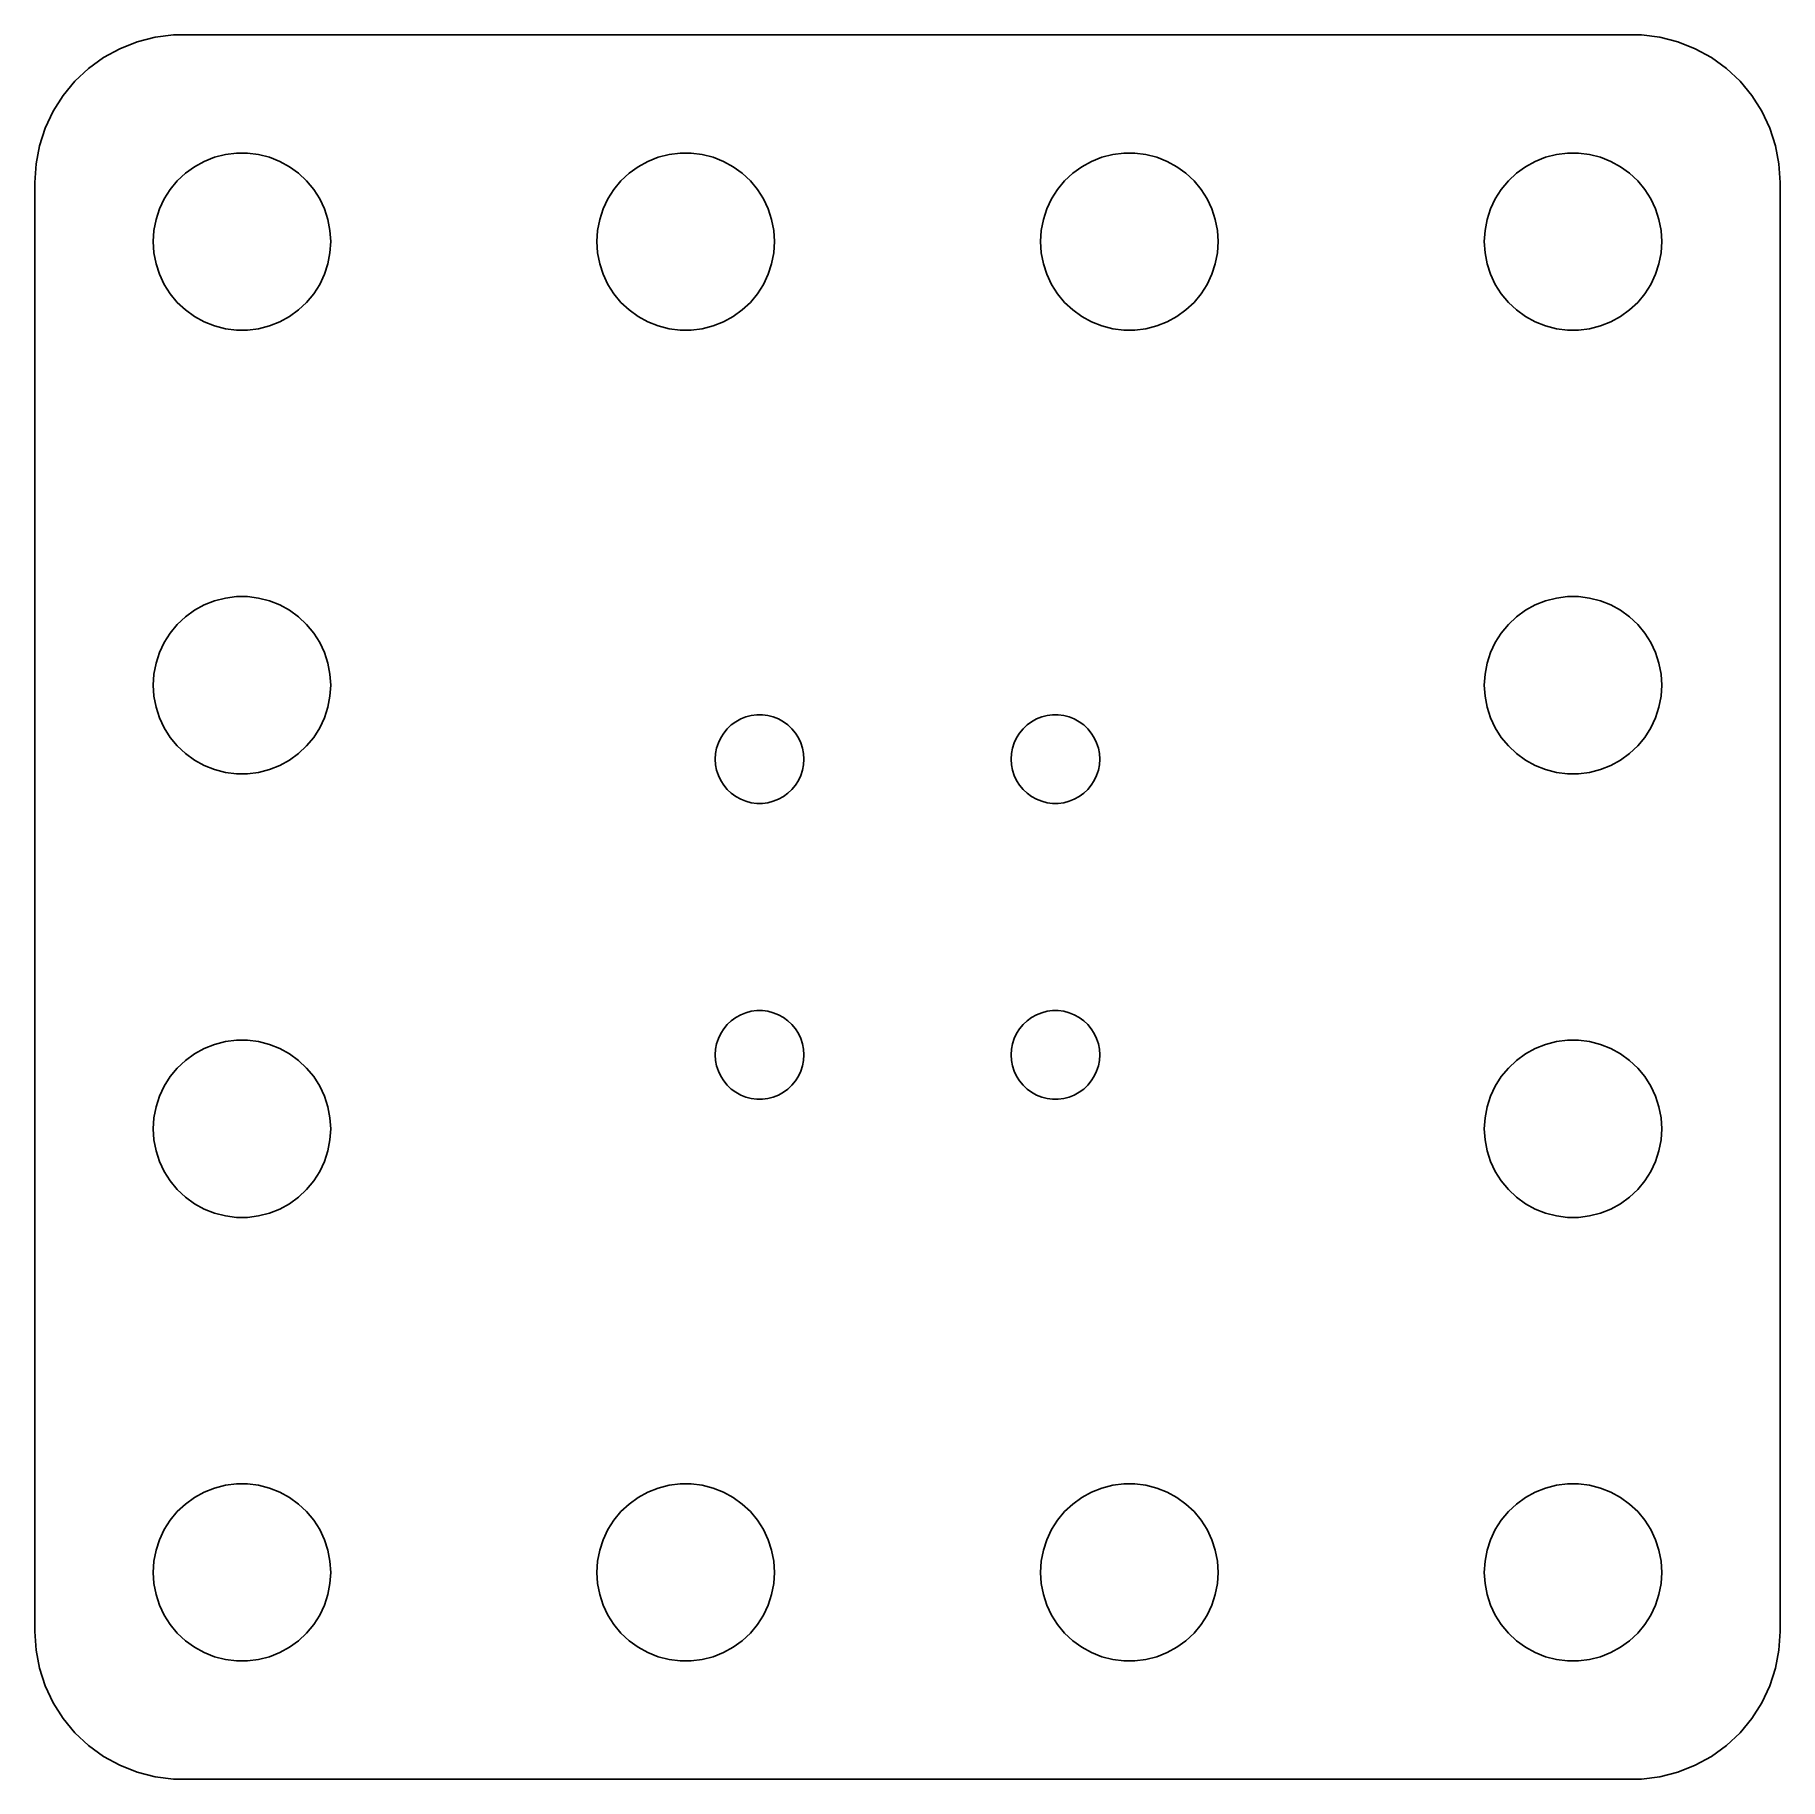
# Model space of a CAD drawing. Header units: metres. Extents: x -29.5 to 29.5, y -29.5 to 29.5.
import ezdxf

# ---------------------------------------------------------------- set-up
doc = ezdxf.new("R2010")
doc.units = ezdxf.units.M

msp = doc.modelspace()

# ---------------------------------------------------------------- linework, layer by layer
for p, q in [((-26.6289, 29.0241), (-27.1791, 28.7216)), ((-26.0451, 29.2553), (-26.6289, 29.0241)), ((-25.4369, 29.4114), (-26.0451, 29.2553)), ((-24.8139, 29.4901), (-25.4369, 29.4114)), ((24.8139, 29.4901), (-24.8139, 29.4901)), ((25.4369, 29.4114), (24.8139, 29.4901)), ((26.0451, 29.2553), (25.4369, 29.4114)), ((26.6289, 29.0241), (26.0451, 29.2553)), ((27.1791, 28.7216), (26.6289, 29.0241)), ((-27.6871, 28.3526), (-28.1448, 27.9227)), ((-27.1791, 28.7216), (-27.6871, 28.3526)), ((27.6871, 28.3526), (27.1791, 28.7216)), ((28.1448, 27.9227), (27.6871, 28.3526)), ((-28.1448, 27.9227), (-28.5451, 27.4389)), ((28.5451, 27.4389), (28.1448, 27.9227)), ((-28.5451, 27.4389), (-28.8815, 26.9088)), ((28.8815, 26.9088), (28.5451, 27.4389)), ((-28.8815, 26.9088), (-29.1489, 26.3406)), ((29.1489, 26.3406), (28.8815, 26.9088)), ((-29.1489, 26.3406), (-29.3429, 25.7434)), ((29.3429, 25.7434), (29.1489, 26.3406)), ((-29.3429, 25.7434), (-29.4606, 25.1267)), ((-23.427, 25.3532), (-23.0621, 25.4469)), ((-23.0621, 25.4469), (-22.6884, 25.4941)), ((-22.6884, 25.4941), (-22.3116, 25.4941)), ((-22.3116, 25.4941), (-21.9379, 25.4469)), ((-21.9379, 25.4469), (-21.5729, 25.3532)), ((-8.42705, 25.3532), (-8.06213, 25.4469)), ((-8.06213, 25.4469), (-7.68837, 25.4941)), ((-7.68837, 25.4941), (-7.31161, 25.4941)), ((-7.31161, 25.4941), (-6.93785, 25.4469)), ((-6.93785, 25.4469), (-6.57294, 25.3532)), ((6.57294, 25.3532), (6.93785, 25.4469)), ((6.93785, 25.4469), (7.31161, 25.4941)), ((7.31161, 25.4941), (7.68837, 25.4941)), ((7.68837, 25.4941), (8.06213, 25.4469)), ((8.06213, 25.4469), (8.42705, 25.3532)), ((21.5729, 25.3532), (21.9379, 25.4469)), ((21.9379, 25.4469), (22.3116, 25.4941)), ((22.3116, 25.4941), (22.6884, 25.4941)), ((22.6884, 25.4941), (23.0621, 25.4469)), ((23.0621, 25.4469), (23.427, 25.3532)), ((29.4606, 25.1267), (29.3429, 25.7434)), ((-29.4606, 25.1267), (-29.5, 24.5)), ((-24.6869, 24.5536), (-24.4123, 24.8115)), ((-24.4123, 24.8115), (-24.1075, 25.033)), ((-24.1075, 25.033), (-23.7773, 25.2145)), ((-23.7773, 25.2145), (-23.427, 25.3532)), ((-21.5729, 25.3532), (-21.2227, 25.2145)), ((-21.2227, 25.2145), (-20.8925, 25.033)), ((-20.8925, 25.033), (-20.5877, 24.8115)), ((-20.5877, 24.8115), (-20.3131, 24.5536)), ((-9.6869, 24.5536), (-9.41226, 24.8115)), ((-9.41226, 24.8115), (-9.10747, 25.033)), ((-9.10747, 25.033), (-8.77733, 25.2145)), ((-8.77733, 25.2145), (-8.42705, 25.3532)), ((-6.57294, 25.3532), (-6.22266, 25.2145)), ((-6.22266, 25.2145), (-5.89252, 25.033)), ((-5.89252, 25.033), (-5.58772, 24.8115)), ((-5.58772, 24.8115), (-5.31308, 24.5536)), ((5.31308, 24.5536), (5.58772, 24.8115)), ((5.58772, 24.8115), (5.89252, 25.033)), ((5.89252, 25.033), (6.22266, 25.2145)), ((6.22266, 25.2145), (6.57294, 25.3532)), ((8.42705, 25.3532), (8.77733, 25.2145)), ((8.77733, 25.2145), (9.10747, 25.033)), ((9.10747, 25.033), (9.41226, 24.8115)), ((9.41226, 24.8115), (9.6869, 24.5536)), ((20.3131, 24.5536), (20.5877, 24.8115)), ((20.5877, 24.8115), (20.8925, 25.033)), ((20.8925, 25.033), (21.2227, 25.2145)), ((21.2227, 25.2145), (21.5729, 25.3532)), ((23.427, 25.3532), (23.7773, 25.2145)), ((23.7773, 25.2145), (24.1075, 25.033)), ((24.1075, 25.033), (24.4123, 24.8115)), ((24.4123, 24.8115), (24.6869, 24.5536)), ((29.5, 24.5), (29.4606, 25.1267)), ((-29.5, 24.5), (-29.5, -24.5)), ((-25.1289, 23.9453), (-24.927, 24.2634)), ((-24.927, 24.2634), (-24.6869, 24.5536)), ((-20.3131, 24.5536), (-20.0729, 24.2634)), ((-20.0729, 24.2634), (-19.8711, 23.9453)), ((-10.1289, 23.9453), (-9.92705, 24.2634)), ((-9.92705, 24.2634), (-9.6869, 24.5536)), ((-5.31308, 24.5536), (-5.07294, 24.2634)), ((-5.07294, 24.2634), (-4.87108, 23.9453)), ((4.87108, 23.9453), (5.07294, 24.2634)), ((5.07294, 24.2634), (5.31308, 24.5536)), ((9.6869, 24.5536), (9.92705, 24.2634)), ((9.92705, 24.2634), (10.1289, 23.9453)), ((19.8711, 23.9453), (20.0729, 24.2634)), ((20.0729, 24.2634), (20.3131, 24.5536)), ((24.6869, 24.5536), (24.927, 24.2634)), ((24.927, 24.2634), (25.1289, 23.9453)), ((29.5, -24.5), (29.5, 24.5)), ((-25.4057, 23.2461), (-25.2893, 23.6044)), ((-25.2893, 23.6044), (-25.1289, 23.9453)), ((-19.8711, 23.9453), (-19.7107, 23.6044)), ((-19.7107, 23.6044), (-19.5942, 23.2461)), ((-10.4057, 23.2461), (-10.2893, 23.6044)), ((-10.2893, 23.6044), (-10.1289, 23.9453)), ((-4.87108, 23.9453), (-4.71066, 23.6044)), ((-4.71066, 23.6044), (-4.59424, 23.2461)), ((4.59424, 23.2461), (4.71066, 23.6044)), ((4.71066, 23.6044), (4.87108, 23.9453)), ((10.1289, 23.9453), (10.2893, 23.6044)), ((10.2893, 23.6044), (10.4057, 23.2461)), ((19.5942, 23.2461), (19.7107, 23.6044)), ((19.7107, 23.6044), (19.8711, 23.9453)), ((25.1289, 23.9453), (25.2893, 23.6044)), ((25.2893, 23.6044), (25.4057, 23.2461)), ((-25.4763, 22.876), (-25.4057, 23.2461)), ((-19.5942, 23.2461), (-19.5237, 22.876)), ((-10.4763, 22.876), (-10.4057, 23.2461)), ((-4.59424, 23.2461), (-4.52365, 22.876)), ((4.52365, 22.876), (4.59424, 23.2461)), ((10.4057, 23.2461), (10.4763, 22.876)), ((19.5237, 22.876), (19.5942, 23.2461)), ((25.4057, 23.2461), (25.4763, 22.876)), ((-25.5, 22.5), (-25.4763, 22.876)), ((-25.4763, 22.124), (-25.5, 22.5)), ((-19.5237, 22.876), (-19.5, 22.5)), ((-19.5, 22.5), (-19.5237, 22.124)), ((-10.5, 22.5), (-10.4763, 22.876)), ((-10.4763, 22.124), (-10.5, 22.5)), ((-4.52365, 22.876), (-4.5, 22.5)), ((-4.5, 22.5), (-4.52365, 22.124)), ((4.5, 22.5), (4.52365, 22.876)), ((4.52365, 22.124), (4.5, 22.5)), ((10.4763, 22.876), (10.5, 22.5)), ((10.5, 22.5), (10.4763, 22.124)), ((19.5, 22.5), (19.5237, 22.876)), ((19.5237, 22.124), (19.5, 22.5)), ((25.4763, 22.876), (25.5, 22.5)), ((25.5, 22.5), (25.4763, 22.124)), ((-25.4057, 21.7539), (-25.4763, 22.124)), ((-19.5237, 22.124), (-19.5942, 21.7539)), ((-10.4057, 21.7539), (-10.4763, 22.124)), ((-4.52365, 22.124), (-4.59424, 21.7539)), ((4.59424, 21.7539), (4.52365, 22.124)), ((10.4763, 22.124), (10.4057, 21.7539)), ((19.5942, 21.7539), (19.5237, 22.124)), ((25.4763, 22.124), (25.4057, 21.7539)), ((-25.2893, 21.3956), (-25.4057, 21.7539)), ((-25.1289, 21.0547), (-25.2893, 21.3956)), ((-19.7107, 21.3956), (-19.8711, 21.0547)), ((-19.5942, 21.7539), (-19.7107, 21.3956)), ((-10.2893, 21.3956), (-10.4057, 21.7539)), ((-10.1289, 21.0547), (-10.2893, 21.3956)), ((-4.71066, 21.3956), (-4.87108, 21.0547)), ((-4.59424, 21.7539), (-4.71066, 21.3956)), ((4.71066, 21.3956), (4.59424, 21.7539)), ((4.87108, 21.0547), (4.71066, 21.3956)), ((10.2893, 21.3956), (10.1289, 21.0547)), ((10.4057, 21.7539), (10.2893, 21.3956)), ((19.7107, 21.3956), (19.5942, 21.7539)), ((19.8711, 21.0547), (19.7107, 21.3956)), ((25.2893, 21.3956), (25.1289, 21.0547)), ((25.4057, 21.7539), (25.2893, 21.3956)), ((-24.927, 20.7366), (-25.1289, 21.0547)), ((-24.6869, 20.4464), (-24.927, 20.7366)), ((-20.0729, 20.7366), (-20.3131, 20.4464)), ((-19.8711, 21.0547), (-20.0729, 20.7366)), ((-9.92705, 20.7366), (-10.1289, 21.0547)), ((-9.6869, 20.4464), (-9.92705, 20.7366)), ((-5.07294, 20.7366), (-5.31308, 20.4464)), ((-4.87108, 21.0547), (-5.07294, 20.7366)), ((5.07294, 20.7366), (4.87108, 21.0547)), ((5.31308, 20.4464), (5.07294, 20.7366)), ((9.92705, 20.7366), (9.6869, 20.4464)), ((10.1289, 21.0547), (9.92705, 20.7366)), ((20.0729, 20.7366), (19.8711, 21.0547)), ((20.3131, 20.4464), (20.0729, 20.7366)), ((24.927, 20.7366), (24.6869, 20.4464)), ((25.1289, 21.0547), (24.927, 20.7366)), ((-24.4123, 20.1884), (-24.6869, 20.4464)), ((-24.1075, 19.967), (-24.4123, 20.1884)), ((-20.5877, 20.1884), (-20.8925, 19.967)), ((-20.3131, 20.4464), (-20.5877, 20.1884)), ((-9.41226, 20.1884), (-9.6869, 20.4464)), ((-9.10747, 19.967), (-9.41226, 20.1884)), ((-5.58772, 20.1884), (-5.89252, 19.967)), ((-5.31308, 20.4464), (-5.58772, 20.1884)), ((5.58772, 20.1884), (5.31308, 20.4464)), ((5.89252, 19.967), (5.58772, 20.1884)), ((9.41226, 20.1884), (9.10747, 19.967)), ((9.6869, 20.4464), (9.41226, 20.1884)), ((20.5877, 20.1884), (20.3131, 20.4464)), ((20.8925, 19.967), (20.5877, 20.1884)), ((24.4123, 20.1884), (24.1075, 19.967)), ((24.6869, 20.4464), (24.4123, 20.1884)), ((-23.7773, 19.7855), (-24.1075, 19.967)), ((-23.427, 19.6468), (-23.7773, 19.7855)), ((-23.0621, 19.5531), (-23.427, 19.6468)), ((-22.6884, 19.5059), (-23.0621, 19.5531)), ((-22.3116, 19.5059), (-22.6884, 19.5059)), ((-21.9379, 19.5531), (-22.3116, 19.5059)), ((-21.5729, 19.6468), (-21.9379, 19.5531)), ((-21.2227, 19.7855), (-21.5729, 19.6468)), ((-20.8925, 19.967), (-21.2227, 19.7855)), ((-8.77733, 19.7855), (-9.10747, 19.967)), ((-8.42705, 19.6468), (-8.77733, 19.7855)), ((-8.06213, 19.5531), (-8.42705, 19.6468)), ((-7.68837, 19.5059), (-8.06213, 19.5531)), ((-7.31161, 19.5059), (-7.68837, 19.5059)), ((-6.93785, 19.5531), (-7.31161, 19.5059)), ((-6.57294, 19.6468), (-6.93785, 19.5531)), ((-6.22266, 19.7855), (-6.57294, 19.6468)), ((-5.89252, 19.967), (-6.22266, 19.7855)), ((6.22266, 19.7855), (5.89252, 19.967)), ((6.57294, 19.6468), (6.22266, 19.7855)), ((6.93785, 19.5531), (6.57294, 19.6468)), ((7.31161, 19.5059), (6.93785, 19.5531)), ((7.68837, 19.5059), (7.31161, 19.5059)), ((8.06213, 19.5531), (7.68837, 19.5059)), ((8.42705, 19.6468), (8.06213, 19.5531)), ((8.77733, 19.7855), (8.42705, 19.6468)), ((9.10747, 19.967), (8.77733, 19.7855)), ((21.2227, 19.7855), (20.8925, 19.967)), ((21.5729, 19.6468), (21.2227, 19.7855)), ((21.9379, 19.5531), (21.5729, 19.6468)), ((22.3116, 19.5059), (21.9379, 19.5531)), ((22.6884, 19.5059), (22.3116, 19.5059)), ((23.0621, 19.5531), (22.6884, 19.5059)), ((23.427, 19.6468), (23.0621, 19.5531)), ((23.7773, 19.7855), (23.427, 19.6468)), ((24.1075, 19.967), (23.7773, 19.7855)), ((-24.4123, 9.81154), (-24.1075, 10.033)), ((-24.1075, 10.033), (-23.7773, 10.2145)), ((-23.7773, 10.2145), (-23.427, 10.3532)), ((-23.427, 10.3532), (-23.0621, 10.4469)), ((-23.0621, 10.4469), (-22.6884, 10.4941)), ((-22.6884, 10.4941), (-22.3116, 10.4941)), ((-22.3116, 10.4941), (-21.9379, 10.4469)), ((-21.9379, 10.4469), (-21.5729, 10.3532)), ((-21.5729, 10.3532), (-21.2227, 10.2145)), ((-21.2227, 10.2145), (-20.8925, 10.033)), ((-20.8925, 10.033), (-20.5877, 9.81154)), ((20.5877, 9.81154), (20.8925, 10.033)), ((20.8925, 10.033), (21.2227, 10.2145)), ((21.2227, 10.2145), (21.5729, 10.3532)), ((21.5729, 10.3532), (21.9379, 10.4469)), ((21.9379, 10.4469), (22.3116, 10.4941)), ((22.3116, 10.4941), (22.6884, 10.4941)), ((22.6884, 10.4941), (23.0621, 10.4469)), ((23.0621, 10.4469), (23.427, 10.3532)), ((23.427, 10.3532), (23.7773, 10.2145)), ((23.7773, 10.2145), (24.1075, 10.033)), ((24.1075, 10.033), (24.4123, 9.81154)), ((-24.927, 9.26335), (-24.6869, 9.55363)), ((-24.6869, 9.55363), (-24.4123, 9.81154)), ((-20.5877, 9.81154), (-20.3131, 9.55363)), ((-20.3131, 9.55363), (-20.0729, 9.26335)), ((20.0729, 9.26335), (20.3131, 9.55363)), ((20.3131, 9.55363), (20.5877, 9.81154)), ((24.4123, 9.81154), (24.6869, 9.55363)), ((24.6869, 9.55363), (24.927, 9.26335)), ((-25.2893, 8.60437), (-25.1289, 8.94525)), ((-25.1289, 8.94525), (-24.927, 9.26335)), ((-20.0729, 9.26335), (-19.8711, 8.94525)), ((-19.8711, 8.94525), (-19.7107, 8.60437)), ((19.7107, 8.60437), (19.8711, 8.94525)), ((19.8711, 8.94525), (20.0729, 9.26335)), ((24.927, 9.26335), (25.1289, 8.94525)), ((25.1289, 8.94525), (25.2893, 8.60437)), ((-25.4057, 8.24606), (-25.2893, 8.60437)), ((-19.7107, 8.60437), (-19.5942, 8.24606)), ((19.5942, 8.24606), (19.7107, 8.60437)), ((25.2893, 8.60437), (25.4057, 8.24606)), ((-25.5, 7.5), (-25.4763, 7.87599)), ((-25.4763, 7.87599), (-25.4057, 8.24606)), ((-19.5942, 8.24606), (-19.5237, 7.87599)), ((-19.5237, 7.87599), (-19.5, 7.5)), ((19.5, 7.5), (19.5237, 7.87599)), ((19.5237, 7.87599), (19.5942, 8.24606)), ((25.4057, 8.24606), (25.4763, 7.87599)), ((25.4763, 7.87599), (25.5, 7.5)), ((-25.4763, 7.12399), (-25.5, 7.5)), ((-25.4057, 6.75392), (-25.4763, 7.12399)), ((-19.5237, 7.12399), (-19.5942, 6.75392)), ((-19.5, 7.5), (-19.5237, 7.12399)), ((19.5237, 7.12399), (19.5, 7.5)), ((19.5942, 6.75392), (19.5237, 7.12399)), ((25.4763, 7.12399), (25.4057, 6.75392)), ((25.5, 7.5), (25.4763, 7.12399)), ((-25.2893, 6.39561), (-25.4057, 6.75392)), ((-19.5942, 6.75392), (-19.7107, 6.39561)), ((-5.28107, 6.47342), (-5.09418, 6.49704)), ((-5.09418, 6.49704), (-4.90581, 6.49704)), ((-4.90581, 6.49704), (-4.71892, 6.47342)), ((4.71892, 6.47342), (4.90581, 6.49704)), ((4.90581, 6.49704), (5.09418, 6.49704)), ((5.09418, 6.49704), (5.28107, 6.47342)), ((19.7107, 6.39561), (19.5942, 6.75392)), ((25.4057, 6.75392), (25.2893, 6.39561)), ((-25.1289, 6.05473), (-25.2893, 6.39561)), ((-24.927, 5.73663), (-25.1289, 6.05473)), ((-19.8711, 6.05473), (-20.0729, 5.73663)), ((-19.7107, 6.39561), (-19.8711, 6.05473)), ((-6.21352, 5.88167), (-6.09344, 6.02681)), ((-6.09344, 6.02681), (-5.95613, 6.15576)), ((-5.95613, 6.15576), (-5.80373, 6.26648)), ((-5.80373, 6.26648), (-5.63866, 6.35724)), ((-5.63866, 6.35724), (-5.46352, 6.42657)), ((-5.46352, 6.42657), (-5.28107, 6.47342)), ((-4.71892, 6.47342), (-4.53647, 6.42657)), ((-4.53647, 6.42657), (-4.36133, 6.35724)), ((-4.36133, 6.35724), (-4.19626, 6.26648)), ((-4.19626, 6.26648), (-4.04385, 6.15576)), ((-4.04385, 6.15576), (-3.90654, 6.02681)), ((-3.90654, 6.02681), (-3.78647, 5.88167)), ((3.78647, 5.88167), (3.90654, 6.02681)), ((3.90654, 6.02681), (4.04385, 6.15576)), ((4.04385, 6.15576), (4.19626, 6.26648)), ((4.19626, 6.26648), (4.36133, 6.35724)), ((4.36133, 6.35724), (4.53647, 6.42657)), ((4.53647, 6.42657), (4.71892, 6.47342)), ((5.28107, 6.47342), (5.46352, 6.42657)), ((5.46352, 6.42657), (5.63866, 6.35724)), ((5.63866, 6.35724), (5.80373, 6.26648)), ((5.80373, 6.26648), (5.95613, 6.15576)), ((5.95613, 6.15576), (6.09344, 6.02681)), ((6.09344, 6.02681), (6.21352, 5.88167)), ((19.8711, 6.05473), (19.7107, 6.39561)), ((20.0729, 5.73663), (19.8711, 6.05473)), ((25.1289, 6.05473), (24.927, 5.73663)), ((25.2893, 6.39561), (25.1289, 6.05473)), ((-24.6869, 5.44635), (-24.927, 5.73663)), ((-24.4123, 5.18845), (-24.6869, 5.44635)), ((-20.3131, 5.44635), (-20.5877, 5.18845)), ((-20.0729, 5.73663), (-20.3131, 5.44635)), ((-6.48816, 5.18799), (-6.45287, 5.37303)), ((-6.45287, 5.37303), (-6.39465, 5.55219)), ((-6.39465, 5.55219), (-6.31445, 5.72263)), ((-6.31445, 5.72263), (-6.21352, 5.88167)), ((-3.78647, 5.88167), (-3.68553, 5.72263)), ((-3.68553, 5.72263), (-3.60533, 5.55219)), ((-3.60533, 5.55219), (-3.54712, 5.37303)), ((-3.54712, 5.37303), (-3.51183, 5.18799)), ((3.51183, 5.18799), (3.54712, 5.37303)), ((3.54712, 5.37303), (3.60533, 5.55219)), ((3.60533, 5.55219), (3.68553, 5.72263)), ((3.68553, 5.72263), (3.78647, 5.88167)), ((6.21352, 5.88167), (6.31445, 5.72263)), ((6.31445, 5.72263), (6.39465, 5.55219)), ((6.39465, 5.55219), (6.45287, 5.37303)), ((6.45287, 5.37303), (6.48816, 5.18799)), ((20.3131, 5.44635), (20.0729, 5.73663)), ((20.5877, 5.18845), (20.3131, 5.44635)), ((24.6869, 5.44635), (24.4123, 5.18845)), ((24.927, 5.73663), (24.6869, 5.44635)), ((-24.1075, 4.96701), (-24.4123, 5.18845)), ((-23.7773, 4.78551), (-24.1075, 4.96701)), ((-23.427, 4.64682), (-23.7773, 4.78551)), ((-21.2227, 4.78551), (-21.5729, 4.64682)), ((-20.8925, 4.96701), (-21.2227, 4.78551)), ((-20.5877, 5.18845), (-20.8925, 4.96701)), ((-6.5, 5), (-6.48816, 5.18799)), ((-6.48816, 4.812), (-6.5, 5)), ((-6.45287, 4.62695), (-6.48816, 4.812)), ((-3.51183, 4.812), (-3.54712, 4.62695)), ((-3.51183, 5.18799), (-3.5, 5)), ((-3.5, 5), (-3.51183, 4.812)), ((3.5, 5), (3.51183, 5.18799)), ((3.51183, 4.812), (3.5, 5)), ((3.54712, 4.62695), (3.51183, 4.812)), ((6.48816, 4.812), (6.45287, 4.62695)), ((6.48816, 5.18799), (6.5, 5)), ((6.5, 5), (6.48816, 4.812)), ((20.8925, 4.96701), (20.5877, 5.18845)), ((21.2227, 4.78551), (20.8925, 4.96701)), ((21.5729, 4.64682), (21.2227, 4.78551)), ((23.7773, 4.78551), (23.427, 4.64682)), ((24.1075, 4.96701), (23.7773, 4.78551)), ((24.4123, 5.18845), (24.1075, 4.96701)), ((-23.0621, 4.55313), (-23.427, 4.64682)), ((-22.6884, 4.50591), (-23.0621, 4.55313)), ((-22.3116, 4.50591), (-22.6884, 4.50591)), ((-21.9379, 4.55313), (-22.3116, 4.50591)), ((-21.5729, 4.64682), (-21.9379, 4.55313)), ((-6.39465, 4.4478), (-6.45287, 4.62695)), ((-6.31445, 4.27736), (-6.39465, 4.4478)), ((-6.21352, 4.11832), (-6.31445, 4.27736)), ((-3.68553, 4.27736), (-3.78647, 4.11832)), ((-3.60533, 4.4478), (-3.68553, 4.27736)), ((-3.54712, 4.62695), (-3.60533, 4.4478)), ((3.60533, 4.4478), (3.54712, 4.62695)), ((3.68553, 4.27736), (3.60533, 4.4478)), ((3.78647, 4.11832), (3.68553, 4.27736)), ((6.31445, 4.27736), (6.21352, 4.11832)), ((6.39465, 4.4478), (6.31445, 4.27736)), ((6.45287, 4.62695), (6.39465, 4.4478)), ((21.9379, 4.55313), (21.5729, 4.64682)), ((22.3116, 4.50591), (21.9379, 4.55313)), ((22.6884, 4.50591), (22.3116, 4.50591)), ((23.0621, 4.55313), (22.6884, 4.50591)), ((23.427, 4.64682), (23.0621, 4.55313)), ((-6.09344, 3.97318), (-6.21352, 4.11832)), ((-5.95613, 3.84422), (-6.09344, 3.97318)), ((-5.80373, 3.73351), (-5.95613, 3.84422)), ((-5.63866, 3.64275), (-5.80373, 3.73351)), ((-5.46352, 3.57341), (-5.63866, 3.64275)), ((-5.28107, 3.52657), (-5.46352, 3.57341)), ((-4.53647, 3.57341), (-4.71892, 3.52657)), ((-4.36133, 3.64275), (-4.53647, 3.57341)), ((-4.19626, 3.73351), (-4.36133, 3.64275)), ((-4.04385, 3.84422), (-4.19626, 3.73351)), ((-3.90654, 3.97318), (-4.04385, 3.84422)), ((-3.78647, 4.11832), (-3.90654, 3.97318)), ((3.90654, 3.97318), (3.78647, 4.11832)), ((4.04385, 3.84422), (3.90654, 3.97318)), ((4.19626, 3.73351), (4.04385, 3.84422)), ((4.36133, 3.64275), (4.19626, 3.73351)), ((4.53647, 3.57341), (4.36133, 3.64275)), ((4.71892, 3.52657), (4.53647, 3.57341)), ((5.46352, 3.57341), (5.28107, 3.52657)), ((5.63866, 3.64275), (5.46352, 3.57341)), ((5.80373, 3.73351), (5.63866, 3.64275)), ((5.95613, 3.84422), (5.80373, 3.73351)), ((6.09344, 3.97318), (5.95613, 3.84422)), ((6.21352, 4.11832), (6.09344, 3.97318)), ((-5.09418, 3.50294), (-5.28107, 3.52657)), ((-4.90581, 3.50294), (-5.09418, 3.50294)), ((-4.71892, 3.52657), (-4.90581, 3.50294)), ((4.90581, 3.50294), (4.71892, 3.52657)), ((5.09418, 3.50294), (4.90581, 3.50294)), ((5.28107, 3.52657), (5.09418, 3.50294)), ((-5.46352, -3.57341), (-5.28107, -3.52657)), ((-5.28107, -3.52657), (-5.09418, -3.50294)), ((-5.09418, -3.50294), (-4.90581, -3.50294)), ((-4.90581, -3.50294), (-4.71892, -3.52657)), ((-4.71892, -3.52657), (-4.53647, -3.57341)), ((4.53647, -3.57341), (4.71892, -3.52657)), ((4.71892, -3.52657), (4.90581, -3.50294)), ((4.90581, -3.50294), (5.09418, -3.50294)), ((5.09418, -3.50294), (5.28107, -3.52657)), ((5.28107, -3.52657), (5.46352, -3.57341)), ((-6.31445, -4.27736), (-6.21352, -4.11832)), ((-6.21352, -4.11832), (-6.09344, -3.97318)), ((-6.09344, -3.97318), (-5.95613, -3.84422)), ((-5.95613, -3.84422), (-5.80373, -3.73351)), ((-5.80373, -3.73351), (-5.63866, -3.64275)), ((-5.63866, -3.64275), (-5.46352, -3.57341)), ((-4.53647, -3.57341), (-4.36133, -3.64275)), ((-4.36133, -3.64275), (-4.19626, -3.73351)), ((-4.19626, -3.73351), (-4.04385, -3.84422)), ((-4.04385, -3.84422), (-3.90654, -3.97318)), ((-3.90654, -3.97318), (-3.78647, -4.11832)), ((-3.78647, -4.11832), (-3.68553, -4.27736)), ((3.68553, -4.27736), (3.78647, -4.11832)), ((3.78647, -4.11832), (3.90654, -3.97318)), ((3.90654, -3.97318), (4.04385, -3.84422)), ((4.04385, -3.84422), (4.19626, -3.73351)), ((4.19626, -3.73351), (4.36133, -3.64275)), ((4.36133, -3.64275), (4.53647, -3.57341)), ((5.46352, -3.57341), (5.63866, -3.64275)), ((5.63866, -3.64275), (5.80373, -3.73351)), ((5.80373, -3.73351), (5.95613, -3.84422)), ((5.95613, -3.84422), (6.09344, -3.97318)), ((6.09344, -3.97318), (6.21352, -4.11832)), ((6.21352, -4.11832), (6.31445, -4.27736)), ((-23.7773, -4.78551), (-23.427, -4.64682)), ((-23.427, -4.64682), (-23.0621, -4.55313)), ((-23.0621, -4.55313), (-22.6884, -4.50591)), ((-22.6884, -4.50591), (-22.3116, -4.50591)), ((-22.3116, -4.50591), (-21.9379, -4.55313)), ((-21.9379, -4.55313), (-21.5729, -4.64682)), ((-21.5729, -4.64682), (-21.2227, -4.78551)), ((-6.48816, -4.812), (-6.45287, -4.62695)), ((-6.45287, -4.62695), (-6.39465, -4.4478)), ((-6.39465, -4.4478), (-6.31445, -4.27736)), ((-3.68553, -4.27736), (-3.60533, -4.4478)), ((-3.60533, -4.4478), (-3.54712, -4.62695)), ((-3.54712, -4.62695), (-3.51183, -4.812)), ((3.51183, -4.812), (3.54712, -4.62695)), ((3.54712, -4.62695), (3.60533, -4.4478)), ((3.60533, -4.4478), (3.68553, -4.27736)), ((6.31445, -4.27736), (6.39465, -4.4478)), ((6.39465, -4.4478), (6.45287, -4.62695)), ((6.45287, -4.62695), (6.48816, -4.812)), ((21.2227, -4.78551), (21.5729, -4.64682)), ((21.5729, -4.64682), (21.9379, -4.55313)), ((21.9379, -4.55313), (22.3116, -4.50591)), ((22.3116, -4.50591), (22.6884, -4.50591)), ((22.6884, -4.50591), (23.0621, -4.55313)), ((23.0621, -4.55313), (23.427, -4.64682)), ((23.427, -4.64682), (23.7773, -4.78551)), ((-24.6869, -5.44635), (-24.4123, -5.18845)), ((-24.4123, -5.18845), (-24.1075, -4.96701)), ((-24.1075, -4.96701), (-23.7773, -4.78551)), ((-21.2227, -4.78551), (-20.8925, -4.96701)), ((-20.8925, -4.96701), (-20.5877, -5.18845)), ((-20.5877, -5.18845), (-20.3131, -5.44635)), ((-6.5, -5), (-6.48816, -4.812)), ((-6.48816, -5.18799), (-6.5, -5)), ((-6.45287, -5.37303), (-6.48816, -5.18799)), ((-3.51183, -5.18799), (-3.54712, -5.37303)), ((-3.51183, -4.812), (-3.5, -5)), ((-3.5, -5), (-3.51183, -5.18799)), ((3.5, -5), (3.51183, -4.812)), ((3.51183, -5.18799), (3.5, -5)), ((3.54712, -5.37303), (3.51183, -5.18799)), ((6.48816, -5.18799), (6.45287, -5.37303)), ((6.48816, -4.812), (6.5, -5)), ((6.5, -5), (6.48816, -5.18799)), ((20.3131, -5.44635), (20.5877, -5.18845)), ((20.5877, -5.18845), (20.8925, -4.96701)), ((20.8925, -4.96701), (21.2227, -4.78551)), ((23.7773, -4.78551), (24.1075, -4.96701)), ((24.1075, -4.96701), (24.4123, -5.18845)), ((24.4123, -5.18845), (24.6869, -5.44635)), ((-25.1289, -6.05473), (-24.927, -5.73663)), ((-24.927, -5.73663), (-24.6869, -5.44635)), ((-20.3131, -5.44635), (-20.0729, -5.73663)), ((-20.0729, -5.73663), (-19.8711, -6.05473)), ((-6.39465, -5.55219), (-6.45287, -5.37303)), ((-6.31445, -5.72263), (-6.39465, -5.55219)), ((-6.21352, -5.88167), (-6.31445, -5.72263)), ((-6.09344, -6.02681), (-6.21352, -5.88167)), ((-3.78647, -5.88167), (-3.90654, -6.02681)), ((-3.68553, -5.72263), (-3.78647, -5.88167)), ((-3.60533, -5.55219), (-3.68553, -5.72263)), ((-3.54712, -5.37303), (-3.60533, -5.55219)), ((3.60533, -5.55219), (3.54712, -5.37303)), ((3.68553, -5.72263), (3.60533, -5.55219)), ((3.78647, -5.88167), (3.68553, -5.72263)), ((3.90654, -6.02681), (3.78647, -5.88167)), ((6.21352, -5.88167), (6.09344, -6.02681)), ((6.31445, -5.72263), (6.21352, -5.88167)), ((6.39465, -5.55219), (6.31445, -5.72263)), ((6.45287, -5.37303), (6.39465, -5.55219)), ((19.8711, -6.05473), (20.0729, -5.73663)), ((20.0729, -5.73663), (20.3131, -5.44635)), ((24.6869, -5.44635), (24.927, -5.73663)), ((24.927, -5.73663), (25.1289, -6.05473)), ((-25.4057, -6.75392), (-25.2893, -6.39561)), ((-25.2893, -6.39561), (-25.1289, -6.05473)), ((-19.8711, -6.05473), (-19.7107, -6.39561)), ((-19.7107, -6.39561), (-19.5942, -6.75392)), ((-5.95613, -6.15576), (-6.09344, -6.02681)), ((-5.80373, -6.26648), (-5.95613, -6.15576)), ((-5.63866, -6.35724), (-5.80373, -6.26648)), ((-5.46352, -6.42657), (-5.63866, -6.35724)), ((-5.28107, -6.47342), (-5.46352, -6.42657)), ((-5.09418, -6.49704), (-5.28107, -6.47342)), ((-4.71892, -6.47342), (-4.90581, -6.49704)), ((-4.53647, -6.42657), (-4.71892, -6.47342)), ((-4.36133, -6.35724), (-4.53647, -6.42657)), ((-4.19626, -6.26648), (-4.36133, -6.35724)), ((-4.04385, -6.15576), (-4.19626, -6.26648)), ((-3.90654, -6.02681), (-4.04385, -6.15576)), ((4.04385, -6.15576), (3.90654, -6.02681)), ((4.19626, -6.26648), (4.04385, -6.15576)), ((4.36133, -6.35724), (4.19626, -6.26648)), ((4.53647, -6.42657), (4.36133, -6.35724)), ((4.71892, -6.47342), (4.53647, -6.42657)), ((4.90581, -6.49704), (4.71892, -6.47342)), ((5.28107, -6.47342), (5.09418, -6.49704)), ((5.46352, -6.42657), (5.28107, -6.47342)), ((5.63866, -6.35724), (5.46352, -6.42657)), ((5.80373, -6.26648), (5.63866, -6.35724)), ((5.95613, -6.15576), (5.80373, -6.26648)), ((6.09344, -6.02681), (5.95613, -6.15576)), ((19.5942, -6.75392), (19.7107, -6.39561)), ((19.7107, -6.39561), (19.8711, -6.05473)), ((25.1289, -6.05473), (25.2893, -6.39561)), ((25.2893, -6.39561), (25.4057, -6.75392)), ((-25.4763, -7.12399), (-25.4057, -6.75392)), ((-19.5942, -6.75392), (-19.5237, -7.12399)), ((-4.90581, -6.49704), (-5.09418, -6.49704)), ((5.09418, -6.49704), (4.90581, -6.49704)), ((19.5237, -7.12399), (19.5942, -6.75392)), ((25.4057, -6.75392), (25.4763, -7.12399)), ((-25.5, -7.5), (-25.4763, -7.12399)), ((-25.4763, -7.87599), (-25.5, -7.5)), ((-19.5237, -7.12399), (-19.5, -7.5)), ((-19.5, -7.5), (-19.5237, -7.87599)), ((19.5, -7.5), (19.5237, -7.12399)), ((19.5237, -7.87599), (19.5, -7.5)), ((25.4763, -7.12399), (25.5, -7.5)), ((25.5, -7.5), (25.4763, -7.87599)), ((-25.4057, -8.24606), (-25.4763, -7.87599)), ((-25.2893, -8.60437), (-25.4057, -8.24606)), ((-19.5942, -8.24606), (-19.7107, -8.60437)), ((-19.5237, -7.87599), (-19.5942, -8.24606)), ((19.5942, -8.24606), (19.5237, -7.87599)), ((19.7107, -8.60437), (19.5942, -8.24606)), ((25.4057, -8.24606), (25.2893, -8.60437)), ((25.4763, -7.87599), (25.4057, -8.24606)), ((-25.1289, -8.94525), (-25.2893, -8.60437)), ((-19.7107, -8.60437), (-19.8711, -8.94525)), ((19.8711, -8.94525), (19.7107, -8.60437)), ((25.2893, -8.60437), (25.1289, -8.94525)), ((-24.927, -9.26335), (-25.1289, -8.94525)), ((-24.6869, -9.55363), (-24.927, -9.26335)), ((-20.0729, -9.26335), (-20.3131, -9.55363)), ((-19.8711, -8.94525), (-20.0729, -9.26335)), ((20.0729, -9.26335), (19.8711, -8.94525)), ((20.3131, -9.55363), (20.0729, -9.26335)), ((24.927, -9.26335), (24.6869, -9.55363)), ((25.1289, -8.94525), (24.927, -9.26335)), ((-24.4123, -9.81154), (-24.6869, -9.55363)), ((-24.1075, -10.033), (-24.4123, -9.81154)), ((-20.5877, -9.81154), (-20.8925, -10.033)), ((-20.3131, -9.55363), (-20.5877, -9.81154)), ((20.5877, -9.81154), (20.3131, -9.55363)), ((20.8925, -10.033), (20.5877, -9.81154)), ((24.4123, -9.81154), (24.1075, -10.033)), ((24.6869, -9.55363), (24.4123, -9.81154)), ((-23.7773, -10.2145), (-24.1075, -10.033)), ((-23.427, -10.3532), (-23.7773, -10.2145)), ((-23.0621, -10.4469), (-23.427, -10.3532)), ((-22.6884, -10.4941), (-23.0621, -10.4469)), ((-22.3116, -10.4941), (-22.6884, -10.4941)), ((-21.9379, -10.4469), (-22.3116, -10.4941)), ((-21.5729, -10.3532), (-21.9379, -10.4469)), ((-21.2227, -10.2145), (-21.5729, -10.3532)), ((-20.8925, -10.033), (-21.2227, -10.2145)), ((21.2227, -10.2145), (20.8925, -10.033)), ((21.5729, -10.3532), (21.2227, -10.2145)), ((21.9379, -10.4469), (21.5729, -10.3532)), ((22.3116, -10.4941), (21.9379, -10.4469)), ((22.6884, -10.4941), (22.3116, -10.4941)), ((23.0621, -10.4469), (22.6884, -10.4941)), ((23.427, -10.3532), (23.0621, -10.4469)), ((23.7773, -10.2145), (23.427, -10.3532)), ((24.1075, -10.033), (23.7773, -10.2145)), ((-24.4123, -20.1884), (-24.1075, -19.967)), ((-24.1075, -19.967), (-23.7773, -19.7855)), ((-23.7773, -19.7855), (-23.427, -19.6468)), ((-23.427, -19.6468), (-23.0621, -19.5531)), ((-23.0621, -19.5531), (-22.6884, -19.5059)), ((-22.6884, -19.5059), (-22.3116, -19.5059)), ((-22.3116, -19.5059), (-21.9379, -19.5531)), ((-21.9379, -19.5531), (-21.5729, -19.6468)), ((-21.5729, -19.6468), (-21.2227, -19.7855)), ((-21.2227, -19.7855), (-20.8925, -19.967)), ((-20.8925, -19.967), (-20.5877, -20.1884)), ((-9.41226, -20.1884), (-9.10747, -19.967)), ((-9.10747, -19.967), (-8.77733, -19.7855)), ((-8.77733, -19.7855), (-8.42705, -19.6468)), ((-8.42705, -19.6468), (-8.06213, -19.5531)), ((-8.06213, -19.5531), (-7.68837, -19.5059)), ((-7.68837, -19.5059), (-7.31161, -19.5059)), ((-7.31161, -19.5059), (-6.93785, -19.5531)), ((-6.93785, -19.5531), (-6.57294, -19.6468)), ((-6.57294, -19.6468), (-6.22266, -19.7855)), ((-6.22266, -19.7855), (-5.89252, -19.967)), ((-5.89252, -19.967), (-5.58772, -20.1884)), ((5.58772, -20.1884), (5.89252, -19.967)), ((5.89252, -19.967), (6.22266, -19.7855)), ((6.22266, -19.7855), (6.57294, -19.6468)), ((6.57294, -19.6468), (6.93785, -19.5531)), ((6.93785, -19.5531), (7.31161, -19.5059)), ((7.31161, -19.5059), (7.68837, -19.5059)), ((7.68837, -19.5059), (8.06213, -19.5531)), ((8.06213, -19.5531), (8.42705, -19.6468)), ((8.42705, -19.6468), (8.77733, -19.7855)), ((8.77733, -19.7855), (9.10747, -19.967)), ((9.10747, -19.967), (9.41226, -20.1884)), ((20.5877, -20.1884), (20.8925, -19.967)), ((20.8925, -19.967), (21.2227, -19.7855)), ((21.2227, -19.7855), (21.5729, -19.6468)), ((21.5729, -19.6468), (21.9379, -19.5531)), ((21.9379, -19.5531), (22.3116, -19.5059)), ((22.3116, -19.5059), (22.6884, -19.5059)), ((22.6884, -19.5059), (23.0621, -19.5531)), ((23.0621, -19.5531), (23.427, -19.6468)), ((23.427, -19.6468), (23.7773, -19.7855)), ((23.7773, -19.7855), (24.1075, -19.967)), ((24.1075, -19.967), (24.4123, -20.1884)), ((-24.927, -20.7366), (-24.6869, -20.4464)), ((-24.6869, -20.4464), (-24.4123, -20.1884)), ((-20.5877, -20.1884), (-20.3131, -20.4464)), ((-20.3131, -20.4464), (-20.0729, -20.7366)), ((-9.92705, -20.7366), (-9.6869, -20.4464)), ((-9.6869, -20.4464), (-9.41226, -20.1884)), ((-5.58772, -20.1884), (-5.31308, -20.4464)), ((-5.31308, -20.4464), (-5.07294, -20.7366)), ((5.07294, -20.7366), (5.31308, -20.4464)), ((5.31308, -20.4464), (5.58772, -20.1884)), ((9.41226, -20.1884), (9.6869, -20.4464)), ((9.6869, -20.4464), (9.92705, -20.7366)), ((20.0729, -20.7366), (20.3131, -20.4464)), ((20.3131, -20.4464), (20.5877, -20.1884)), ((24.4123, -20.1884), (24.6869, -20.4464)), ((24.6869, -20.4464), (24.927, -20.7366)), ((-25.2893, -21.3956), (-25.1289, -21.0547)), ((-25.1289, -21.0547), (-24.927, -20.7366)), ((-20.0729, -20.7366), (-19.8711, -21.0547)), ((-19.8711, -21.0547), (-19.7107, -21.3956)), ((-10.2893, -21.3956), (-10.1289, -21.0547)), ((-10.1289, -21.0547), (-9.92705, -20.7366)), ((-5.07294, -20.7366), (-4.87108, -21.0547)), ((-4.87108, -21.0547), (-4.71066, -21.3956)), ((4.71066, -21.3956), (4.87108, -21.0547)), ((4.87108, -21.0547), (5.07294, -20.7366)), ((9.92705, -20.7366), (10.1289, -21.0547)), ((10.1289, -21.0547), (10.2893, -21.3956)), ((19.7107, -21.3956), (19.8711, -21.0547)), ((19.8711, -21.0547), (20.0729, -20.7366)), ((24.927, -20.7366), (25.1289, -21.0547)), ((25.1289, -21.0547), (25.2893, -21.3956)), ((-25.4763, -22.124), (-25.4057, -21.7539)), ((-25.4057, -21.7539), (-25.2893, -21.3956)), ((-19.7107, -21.3956), (-19.5942, -21.7539)), ((-19.5942, -21.7539), (-19.5237, -22.124)), ((-10.4763, -22.124), (-10.4057, -21.7539)), ((-10.4057, -21.7539), (-10.2893, -21.3956)), ((-4.71066, -21.3956), (-4.59424, -21.7539)), ((-4.59424, -21.7539), (-4.52365, -22.124)), ((4.52365, -22.124), (4.59424, -21.7539)), ((4.59424, -21.7539), (4.71066, -21.3956)), ((10.2893, -21.3956), (10.4057, -21.7539)), ((10.4057, -21.7539), (10.4763, -22.124)), ((19.5237, -22.124), (19.5942, -21.7539)), ((19.5942, -21.7539), (19.7107, -21.3956)), ((25.2893, -21.3956), (25.4057, -21.7539)), ((25.4057, -21.7539), (25.4763, -22.124)), ((-25.5, -22.5), (-25.4763, -22.124)), ((-19.5237, -22.124), (-19.5, -22.5)), ((-10.5, -22.5), (-10.4763, -22.124)), ((-4.52365, -22.124), (-4.5, -22.5)), ((4.5, -22.5), (4.52365, -22.124)), ((10.4763, -22.124), (10.5, -22.5)), ((19.5, -22.5), (19.5237, -22.124)), ((25.4763, -22.124), (25.5, -22.5)), ((-25.4763, -22.876), (-25.5, -22.5)), ((-25.4057, -23.2461), (-25.4763, -22.876)), ((-19.5237, -22.876), (-19.5942, -23.2461)), ((-19.5, -22.5), (-19.5237, -22.876)), ((-10.4763, -22.876), (-10.5, -22.5)), ((-10.4057, -23.2461), (-10.4763, -22.876)), ((-4.52365, -22.876), (-4.59424, -23.2461)), ((-4.5, -22.5), (-4.52365, -22.876)), ((4.52365, -22.876), (4.5, -22.5)), ((4.59424, -23.2461), (4.52365, -22.876)), ((10.4763, -22.876), (10.4057, -23.2461)), ((10.5, -22.5), (10.4763, -22.876)), ((19.5237, -22.876), (19.5, -22.5)), ((19.5942, -23.2461), (19.5237, -22.876)), ((25.4763, -22.876), (25.4057, -23.2461)), ((25.5, -22.5), (25.4763, -22.876)), ((-25.2893, -23.6044), (-25.4057, -23.2461)), ((-19.5942, -23.2461), (-19.7107, -23.6044)), ((-10.2893, -23.6044), (-10.4057, -23.2461)), ((-4.59424, -23.2461), (-4.71066, -23.6044)), ((4.71066, -23.6044), (4.59424, -23.2461)), ((10.4057, -23.2461), (10.2893, -23.6044)), ((19.7107, -23.6044), (19.5942, -23.2461)), ((25.4057, -23.2461), (25.2893, -23.6044)), ((-25.1289, -23.9453), (-25.2893, -23.6044)), ((-24.927, -24.2634), (-25.1289, -23.9453)), ((-19.8711, -23.9453), (-20.0729, -24.2634)), ((-19.7107, -23.6044), (-19.8711, -23.9453)), ((-10.1289, -23.9453), (-10.2893, -23.6044)), ((-9.92705, -24.2634), (-10.1289, -23.9453)), ((-4.87108, -23.9453), (-5.07294, -24.2634)), ((-4.71066, -23.6044), (-4.87108, -23.9453)), ((4.87108, -23.9453), (4.71066, -23.6044)), ((5.07294, -24.2634), (4.87108, -23.9453)), ((10.1289, -23.9453), (9.92705, -24.2634)), ((10.2893, -23.6044), (10.1289, -23.9453)), ((19.8711, -23.9453), (19.7107, -23.6044)), ((20.0729, -24.2634), (19.8711, -23.9453)), ((25.1289, -23.9453), (24.927, -24.2634)), ((25.2893, -23.6044), (25.1289, -23.9453)), ((-29.5, -24.5), (-29.4606, -25.1267)), ((-24.6869, -24.5536), (-24.927, -24.2634)), ((-24.4123, -24.8115), (-24.6869, -24.5536)), ((-20.3131, -24.5536), (-20.5877, -24.8115)), ((-20.0729, -24.2634), (-20.3131, -24.5536)), ((-9.6869, -24.5536), (-9.92705, -24.2634)), ((-9.41226, -24.8115), (-9.6869, -24.5536)), ((-5.31308, -24.5536), (-5.58772, -24.8115)), ((-5.07294, -24.2634), (-5.31308, -24.5536)), ((5.31308, -24.5536), (5.07294, -24.2634)), ((5.58772, -24.8115), (5.31308, -24.5536)), ((9.6869, -24.5536), (9.41226, -24.8115)), ((9.92705, -24.2634), (9.6869, -24.5536)), ((20.3131, -24.5536), (20.0729, -24.2634)), ((20.5877, -24.8115), (20.3131, -24.5536)), ((24.6869, -24.5536), (24.4123, -24.8115)), ((24.927, -24.2634), (24.6869, -24.5536)), ((29.4606, -25.1267), (29.5, -24.5)), ((-29.4606, -25.1267), (-29.3429, -25.7434)), ((-24.1075, -25.033), (-24.4123, -24.8115)), ((-23.7773, -25.2145), (-24.1075, -25.033)), ((-23.427, -25.3532), (-23.7773, -25.2145)), ((-23.0621, -25.4469), (-23.427, -25.3532)), ((-21.5729, -25.3532), (-21.9379, -25.4469)), ((-21.2227, -25.2145), (-21.5729, -25.3532)), ((-20.8925, -25.033), (-21.2227, -25.2145)), ((-20.5877, -24.8115), (-20.8925, -25.033)), ((-9.10747, -25.033), (-9.41226, -24.8115)), ((-8.77733, -25.2145), (-9.10747, -25.033)), ((-8.42705, -25.3532), (-8.77733, -25.2145)), ((-8.06213, -25.4469), (-8.42705, -25.3532)), ((-6.57294, -25.3532), (-6.93785, -25.4469)), ((-6.22266, -25.2145), (-6.57294, -25.3532)), ((-5.89252, -25.033), (-6.22266, -25.2145)), ((-5.58772, -24.8115), (-5.89252, -25.033)), ((5.89252, -25.033), (5.58772, -24.8115)), ((6.22266, -25.2145), (5.89252, -25.033)), ((6.57294, -25.3532), (6.22266, -25.2145)), ((6.93785, -25.4469), (6.57294, -25.3532)), ((8.42705, -25.3532), (8.06213, -25.4469)), ((8.77733, -25.2145), (8.42705, -25.3532)), ((9.10747, -25.033), (8.77733, -25.2145)), ((9.41226, -24.8115), (9.10747, -25.033)), ((20.8925, -25.033), (20.5877, -24.8115)), ((21.2227, -25.2145), (20.8925, -25.033)), ((21.5729, -25.3532), (21.2227, -25.2145)), ((21.9379, -25.4469), (21.5729, -25.3532)), ((23.427, -25.3532), (23.0621, -25.4469)), ((23.7773, -25.2145), (23.427, -25.3532)), ((24.1075, -25.033), (23.7773, -25.2145)), ((24.4123, -24.8115), (24.1075, -25.033)), ((29.3429, -25.7434), (29.4606, -25.1267)), ((-29.3429, -25.7434), (-29.1489, -26.3406)), ((-22.6884, -25.4941), (-23.0621, -25.4469)), ((-22.3116, -25.4941), (-22.6884, -25.4941)), ((-21.9379, -25.4469), (-22.3116, -25.4941)), ((-7.68837, -25.4941), (-8.06213, -25.4469)), ((-7.31161, -25.4941), (-7.68837, -25.4941)), ((-6.93785, -25.4469), (-7.31161, -25.4941)), ((7.31161, -25.4941), (6.93785, -25.4469)), ((7.68837, -25.4941), (7.31161, -25.4941)), ((8.06213, -25.4469), (7.68837, -25.4941)), ((22.3116, -25.4941), (21.9379, -25.4469)), ((22.6884, -25.4941), (22.3116, -25.4941)), ((23.0621, -25.4469), (22.6884, -25.4941)), ((29.1489, -26.3406), (29.3429, -25.7434)), ((-29.1489, -26.3406), (-28.8815, -26.9088)), ((28.8815, -26.9088), (29.1489, -26.3406)), ((-28.8815, -26.9088), (-28.5451, -27.4389)), ((28.5451, -27.4389), (28.8815, -26.9088)), ((-28.5451, -27.4389), (-28.1448, -27.9227)), ((28.1448, -27.9227), (28.5451, -27.4389)), ((-28.1448, -27.9227), (-27.6871, -28.3526)), ((27.6871, -28.3526), (28.1448, -27.9227)), ((-27.6871, -28.3526), (-27.1791, -28.7216)), ((-27.1791, -28.7216), (-26.6289, -29.0241)), ((26.6289, -29.0241), (27.1791, -28.7216)), ((27.1791, -28.7216), (27.6871, -28.3526)), ((-26.6289, -29.0241), (-26.0451, -29.2553)), ((-26.0451, -29.2553), (-25.4369, -29.4114)), ((-25.4369, -29.4114), (-24.8139, -29.4901)), ((-24.8139, -29.4901), (24.8139, -29.4901)), ((24.8139, -29.4901), (25.4369, -29.4114)), ((25.4369, -29.4114), (26.0451, -29.2553)), ((26.0451, -29.2553), (26.6289, -29.0241))]:
    msp.add_line(p, q)

doc.saveas('drawing.dxf')
